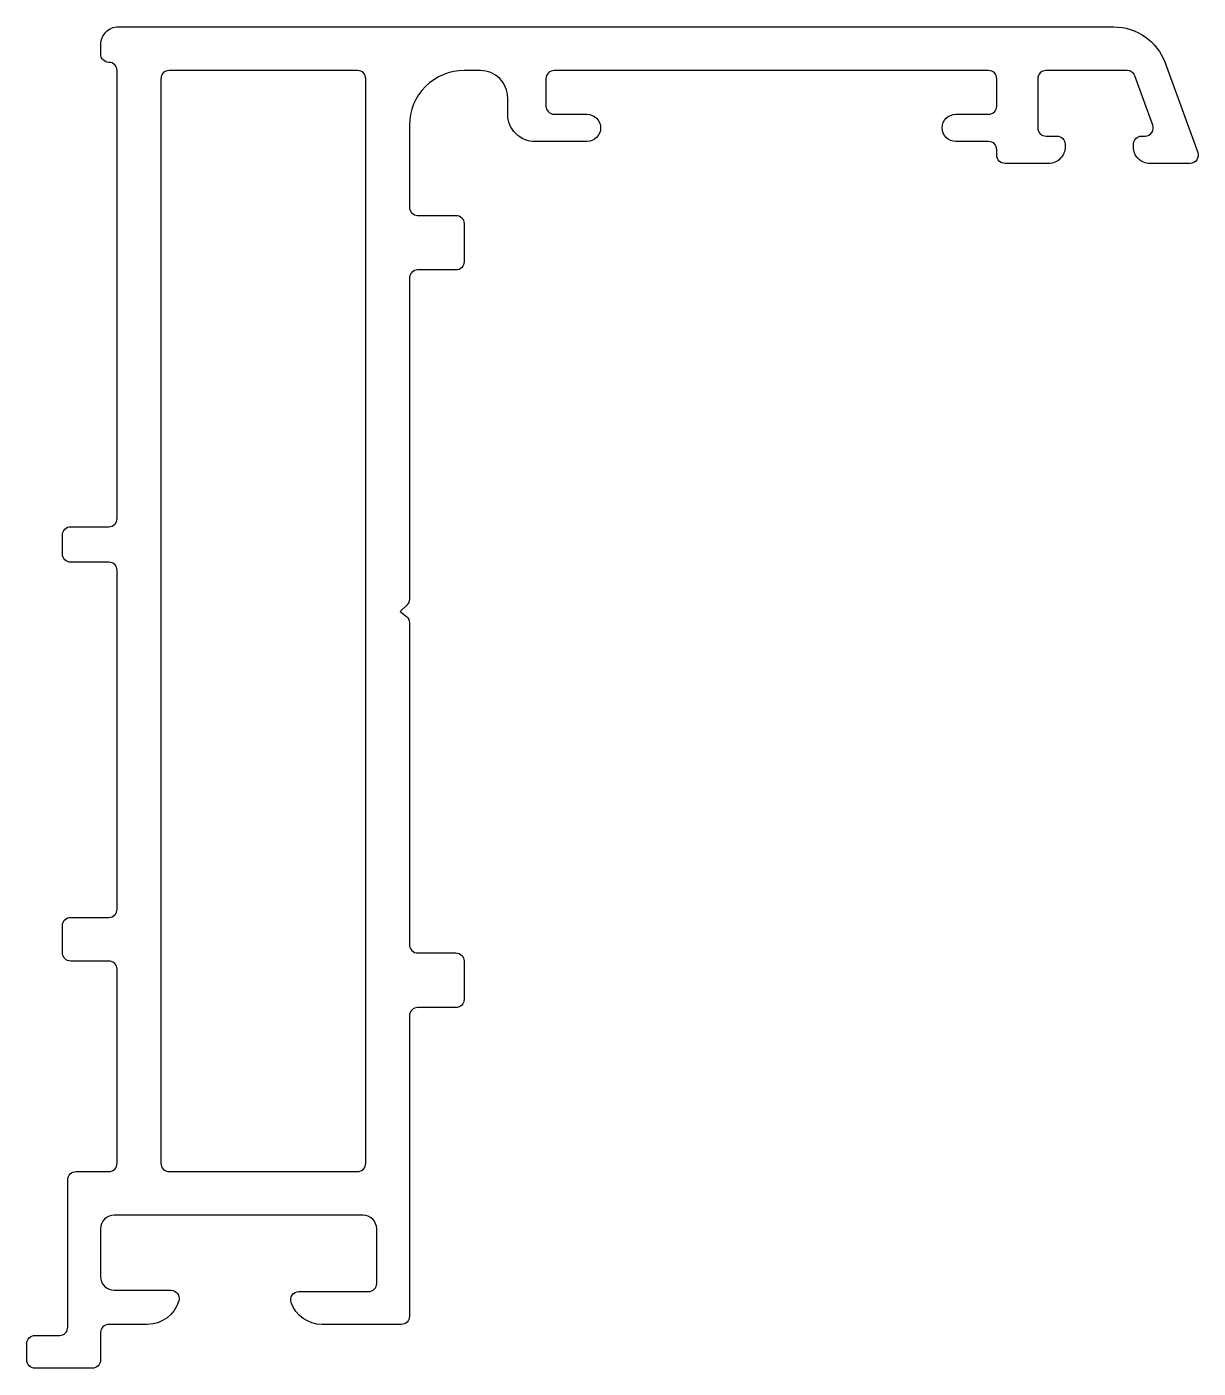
# Model space of a CAD drawing. Extents: x 743.3 to 786.2, y 499.3 to 548.4.
import ezdxf

# ---------------------------------------------------------------- set-up
doc = ezdxf.new("R2010")
doc.units = 0
doc.layers.get('0').update_dxf_attribs({"linetype": 'CONTINUOUS'})

msp = doc.modelspace()

# ---------------------------------------------------------------- linework, layer by layer
at = {"color": 0}
for points in [[(759.024, 514.52, -0.414214), (759.324, 514.22), (759.324, 512.82, -0.414214), (759.024, 512.52), (757.624, 512.52, 0.414214), (757.324, 512.22), (757.324, 501.224, -0.414214), (757.024, 500.924), (754.124, 500.924, -0.317837), (752.993, 501.724, -0.517638), (753.276, 502.124), (755.827, 502.124, 0.416241), (756.125, 502.424), (756.125, 504.42, 0.414214), (755.625, 504.92), (746.518, 504.92, 0.414214), (746.018, 504.42), (746.018, 502.674, 0.414214), (746.518, 502.174), (748.593, 502.174, -0.499277), (748.881, 501.791, -0.333976), (747.728, 500.924), (746.318, 500.924, 0.414214), (746.018, 500.624), (746.018, 499.622, -0.414214), (745.718, 499.322), (743.618, 499.322, -0.414214), (743.318, 499.622), (743.318, 500.222, -0.414214), (743.618, 500.522), (744.518, 500.522, 0.414214), (744.818, 500.822), (744.818, 506.22, -0.414214), (745.118, 506.52), (746.324, 506.52, 0.414214), (746.624, 506.82), (746.624, 513.924, 0.414214), (746.324, 514.224), (744.924, 514.224, -0.414214), (744.624, 514.524), (744.624, 515.524, -0.414214), (744.924, 515.824), (746.324, 515.824, 0.414214), (746.624, 516.124), (746.624, 528.523, 0.414214), (746.324, 528.823), (744.924, 528.823, -0.414214), (744.624, 529.123), (744.624, 529.823, -0.414214), (744.924, 530.123), (746.324, 530.123, 0.414214), (746.624, 530.423), (746.624, 546.82, 0.414214), (746.324, 547.12), (746.322, 547.12, -0.414214), (746.022, 547.42), (746.022, 547.77, -0.414214), (746.672, 548.42), (783.103, 548.42, -0.315299), (784.982, 547.104), (786.177, 543.823, -0.520567), (785.895, 543.42), (784.423, 543.42, -0.414214), (783.823, 544.02), (783.823, 544.12, -0.414214), (784.123, 544.42), (784.254, 544.42, 0.520567), (784.536, 544.823), (783.881, 546.623, 0.315299), (783.599, 546.82), (780.623, 546.82, 0.414214), (780.323, 546.52), (780.323, 544.72, 0.414214), (780.623, 544.42), (781.023, 544.42, -0.414214), (781.323, 544.12), (781.323, 544.02, -0.414214), (780.723, 543.42), (779.123, 543.42, -0.414214), (778.823, 543.72), (778.823, 543.92, 0.414214), (778.523, 544.22), (777.323, 544.22, -1), (777.323, 545.22), (778.523, 545.22, 0.414214), (778.823, 545.52), (778.823, 546.52, 0.414214), (778.523, 546.82), (762.622, 546.82, 0.414214), (762.322, 546.52), (762.322, 545.52, 0.414214), (762.622, 545.22), (763.822, 545.22, -1), (763.822, 544.22), (761.922, 544.22, -0.414214), (760.922, 545.22), (760.922, 545.82, 0.414214), (759.922, 546.82), (759.324, 546.82, 0.414214), (757.324, 544.82), (757.324, 541.82, 0.414214), (757.624, 541.52), (759.024, 541.52, -0.414214), (759.324, 541.22), (759.324, 539.82, -0.414214), (759.024, 539.52), (757.624, 539.52, 0.414214), (757.324, 539.22), (757.324, 527.469, -0.205389), (757.231, 527.252), (756.988, 527.02), (757.216, 526.83, -0.222694), (757.324, 526.6), (757.324, 514.82, 0.414214), (757.624, 514.52)], [(755.424, 546.82), (748.524, 546.82, 0.414214), (748.224, 546.52), (748.224, 506.82, 0.414214), (748.524, 506.52), (755.424, 506.52, 0.414214), (755.724, 506.82), (755.724, 546.52, 0.414214)]]:
    msp.add_lwpolyline(points, format="xyb", close=True, dxfattribs=at)

doc.saveas('drawing.dxf')
